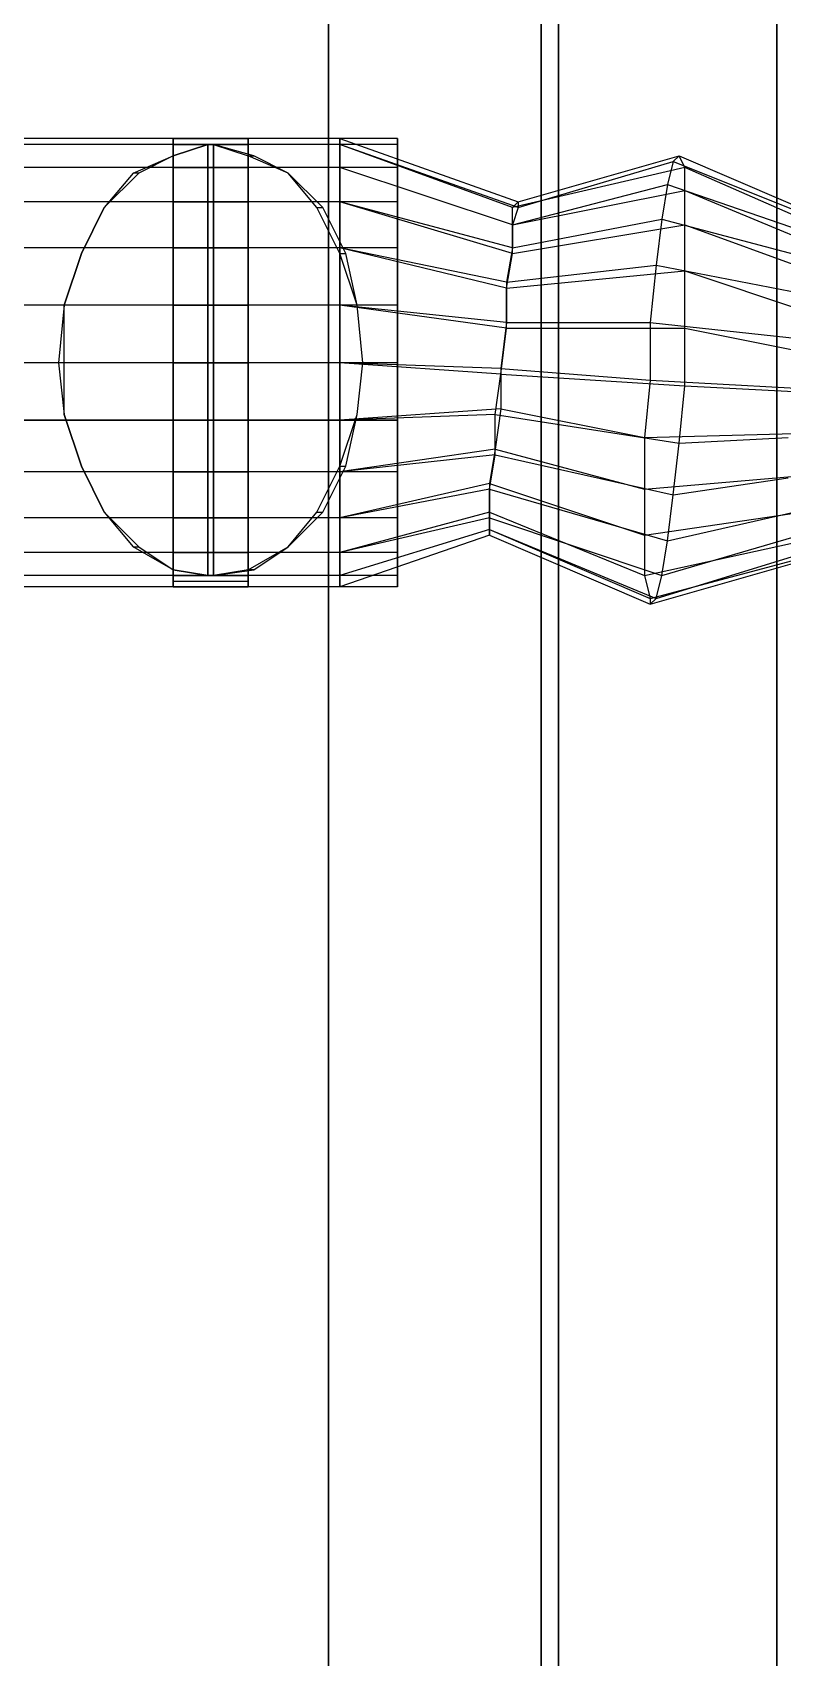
# Model space of a CAD drawing. Header units: metres. Extents: x 114 to 218, y 8 to 180.
# Drawn here: x 188.408 to 190.415, y 132.781 to 137.13 of the extents above; entities that cross this region are included whole.
import ezdxf

# ---------------------------------------------------------------- set-up
doc = ezdxf.new("R2010")
doc.units = ezdxf.units.M
doc.header["$MEASUREMENT"] = 0
for name, color, linetype in [('M-SA2S-Damp', 7, 'Continuous'), ('M-SA2S-Flex', 7, 'Continuous'), ('M-SA2S-Round', 7, 'Continuous'), ('S-3D-BEAM', 7, 'Continuous')]:
    doc.layers.add(name, color=color, linetype=linetype)

msp = doc.modelspace()

# ---------------------------------------------------------------- linework, layer by layer
at = {"layer": 'M-SA2S-Damp', "color": 1, "true_color": 0xff0000}
for points in [[(188.785, 136.8307), (188.785, 136.8461), (188.985, 136.8461), (188.985, 136.8307), (188.985, 136.7691), (188.785, 136.7691), (188.785, 136.8307), (188.985, 136.8307), (188.985, 136.8461)], [(188.785, 136.8461), (188.785, 136.8307), (188.985, 136.8307), (188.985, 136.7691)], [(188.785, 136.8307), (188.785, 136.8461), (188.785, 136.8307), (188.785, 136.7691)], [(188.985, 136.8461), (188.785, 136.8461)], [(188.785, 136.8461), (188.785, 136.8461)], [(188.785, 136.8461), (188.785, 136.8461)], [(188.8773, 136.8307), (188.8773, 135.677), (188.785, 135.6924), (188.8773, 135.677), (188.8773, 136.8307), (188.785, 136.7999), (188.8773, 136.8307)], [(188.785, 136.8307), (188.785, 136.7691), (188.985, 136.7691), (188.985, 136.6768), (188.785, 136.6768), (188.785, 136.7691)], [(188.785, 136.8307), (188.785, 136.7691), (188.985, 136.7691), (188.985, 136.8307), (188.785, 136.8307)], [(188.785, 136.8307), (188.985, 136.8307)], [(188.785, 136.8307), (188.785, 136.8307)], [(188.785, 136.8307), (188.785, 136.8307)], [(188.785, 136.8307), (188.785, 136.8307)], [(188.785, 136.8307), (188.785, 136.8307)], [(188.8773, 135.677), (188.8773, 135.677), (188.8773, 136.8307), (188.8773, 136.8307)], [(188.8773, 136.8307), (188.8773, 136.8307)], [(188.8773, 136.8307), (188.8773, 136.8307), (188.8773, 136.8307), (188.8927, 136.8307), (188.8773, 136.8307), (188.8773, 135.677), (188.8927, 135.677), (188.8927, 136.8307), (188.8927, 135.677), (188.8773, 135.677), (188.8773, 135.677), (188.8773, 136.8307), (188.8773, 135.677), (188.8773, 136.8307)], [(188.8773, 136.8307), (188.8773, 136.8307), (188.8773, 135.677), (188.8773, 136.8307), (188.8773, 135.677), (188.8773, 136.8307)], [(188.8773, 136.8307), (188.8773, 136.8307)], [(188.8773, 136.8307), (188.8773, 136.8307)], [(188.8773, 136.8307), (188.8773, 136.8307)], [(188.8773, 136.8307), (188.8773, 136.8307)], [(188.8773, 136.8307), (188.8773, 136.8307)], [(188.8773, 136.8307), (188.8773, 136.8307)], [(188.8773, 136.8307), (188.8773, 136.8307)], [(188.8927, 136.8307), (188.985, 136.7999), (189.0004, 136.7999), (188.8927, 136.8307)], [(188.8927, 135.677), (188.8927, 135.677), (188.8927, 136.8307), (188.8927, 135.677)], [(188.8927, 136.8307), (188.8927, 136.8307)], [(188.8927, 136.8307), (188.8927, 136.8307)], [(188.8927, 136.8307), (188.8927, 136.8307), (188.8927, 135.677), (188.8927, 136.8307), (188.8927, 135.677), (188.8927, 136.8307), (188.8927, 135.677)], [(188.8927, 136.8307), (188.8927, 136.8307)], [(188.8927, 136.8307), (188.8927, 136.8307)], [(188.8927, 136.8307), (188.8927, 136.8307)], [(188.8927, 136.8307), (188.8927, 136.8307)], [(188.8927, 136.8307), (188.8927, 136.8307)], [(188.8927, 136.8307), (188.8927, 136.8307)], [(188.8927, 136.8307), (188.8927, 136.8307)], [(188.985, 136.7691), (188.985, 136.8307), (188.985, 136.8461), (188.985, 136.8307)], [(188.985, 136.8461), (188.985, 136.8461)], [(188.985, 136.8461), (188.985, 136.8461)], [(188.985, 136.8307), (188.985, 136.8307)], [(188.985, 136.8307), (188.985, 136.8307)], [(188.985, 136.8307), (188.985, 136.8307)], [(188.985, 136.8307), (188.985, 136.8307)], [(188.6773, 136.7538), (188.785, 136.7999), (188.6927, 136.7538), (188.6773, 136.7538)], [(188.785, 136.7999), (188.785, 136.7999)], [(188.985, 136.7691), (188.985, 136.6768), (188.785, 136.6768), (188.785, 136.7691)], [(188.785, 136.7691), (188.785, 136.6768), (188.985, 136.6768), (188.985, 136.7691)], [(188.785, 136.6768), (188.785, 136.7691), (188.985, 136.7691), (188.985, 136.6768), (188.785, 136.6768)], [(188.785, 136.7691), (188.785, 136.7691)], [(188.785, 136.7691), (188.785, 136.7691)], [(188.785, 136.7691), (188.785, 136.7691)], [(188.785, 136.7691), (188.785, 136.7691)], [(189.0004, 135.6924), (188.985, 135.6924), (188.8927, 135.677), (189.0004, 135.6924), (189.0926, 135.754), (189.1849, 135.8462), (189.2464, 135.9693), (189.2772, 136.1077), (189.2926, 136.2462), (189.2772, 136.4), (189.2464, 136.5384), (189.1849, 136.6615), (189.0926, 136.7538), (189.0004, 136.7999)], [(188.985, 135.6924), (189.0926, 135.754), (189.1695, 135.8462), (189.2311, 135.9693), (189.2772, 136.1077), (189.2926, 136.2462), (189.2772, 136.4), (189.2311, 136.5384), (189.1695, 136.6615), (189.0926, 136.7538), (188.985, 136.7999)], [(188.985, 136.7999), (188.985, 136.7999)], [(188.985, 136.7691), (188.985, 136.7691)], [(188.985, 136.7691), (188.985, 136.7691)], [(188.985, 136.7691), (188.985, 136.7691)], [(188.985, 136.7691), (188.985, 136.7691)], [(189.0004, 136.7999), (189.0004, 136.7999)], [(188.6773, 136.7538), (188.6004, 136.6615), (188.5389, 136.5384), (188.4927, 136.4), (188.4774, 136.2462)], [(188.6927, 135.754), (188.6004, 135.8462), (188.5389, 135.9693), (188.4927, 136.1077), (188.4927, 136.2462), (188.4927, 136.4), (188.5389, 136.5384), (188.6004, 136.6615), (188.6927, 136.7538)], [(188.6773, 136.7538), (188.6773, 136.7538)], [(188.6927, 136.7538), (188.6927, 136.7538)], [(189.0926, 136.7538), (189.0926, 136.7538)], [(189.0926, 136.7538), (189.0926, 136.7538)], [(188.785, 135.8309), (188.785, 135.9539), (188.785, 136.0923), (188.785, 136.2462), (188.785, 136.4), (188.785, 136.5538), (188.785, 136.6768)], [(188.785, 136.6768), (188.785, 136.5538), (188.785, 136.4), (188.785, 136.2462), (188.785, 136.0923), (188.785, 135.9539), (188.785, 135.8309)], [(188.785, 136.4), (188.785, 136.5538), (188.785, 136.6768), (188.785, 136.5538), (188.785, 136.4), (188.785, 136.2462), (188.785, 136.0923), (188.785, 135.9539), (188.785, 135.8309), (188.785, 135.9539), (188.785, 136.0923), (188.785, 136.2462), (188.785, 136.4)], [(188.785, 136.6768), (188.785, 136.6768)], [(188.785, 136.6768), (188.785, 136.6768)], [(188.785, 136.6768), (188.785, 136.6768)], [(188.785, 136.6768), (188.785, 136.6768)], [(188.985, 135.8309), (188.985, 135.9539), (188.985, 136.0923), (188.985, 136.2462), (188.985, 136.4), (188.985, 136.5538), (188.985, 136.6768)], [(188.985, 136.6768), (188.985, 136.5538), (188.985, 136.4), (188.985, 136.2462), (188.985, 136.0923), (188.985, 135.9539), (188.985, 135.8309), (188.985, 135.9539), (188.985, 136.0923), (188.985, 136.2462), (188.985, 136.4), (188.985, 136.5538), (188.985, 136.6768), (188.985, 136.5538), (188.985, 136.4)], [(188.985, 136.6768), (188.985, 136.6768)], [(188.985, 136.6768), (188.985, 136.6768)], [(188.985, 136.6768), (188.985, 136.6768)], [(188.985, 136.6768), (188.985, 136.6768)], [(188.6004, 136.6615), (188.6004, 136.6615)], [(188.6004, 136.6615), (188.6004, 136.6615)], [(188.6004, 136.6615), (188.6004, 136.6615)], [(189.1695, 136.6615), (189.1849, 136.6615)], [(189.1695, 136.6615), (189.1695, 136.6615)], [(189.1849, 136.6615), (189.1849, 136.6615)], [(188.985, 136.5538), (188.785, 136.5538)], [(188.985, 136.5538), (188.785, 136.5538)], [(188.785, 136.5538), (188.985, 136.5538)], [(188.785, 136.5538), (188.985, 136.5538)], [(188.785, 136.5538), (188.785, 136.5538)], [(188.785, 136.5538), (188.785, 136.5538)], [(188.785, 136.5538), (188.785, 136.5538)], [(188.985, 136.5538), (188.985, 136.5538)], [(188.985, 136.5538), (188.985, 136.5538)], [(188.985, 136.5538), (188.985, 136.5538)], [(188.5389, 136.5384), (188.5389, 136.5384)], [(188.5389, 136.5384), (188.5389, 136.5384)], [(189.2311, 136.5384), (189.2464, 136.5384)], [(189.2311, 136.5384), (189.2311, 136.5384)], [(189.2464, 136.5384), (189.2464, 136.5384)], [(188.4927, 136.4), (188.4927, 136.4)], [(188.4927, 136.4), (188.4927, 136.4)], [(188.985, 136.4), (188.785, 136.4)], [(188.985, 136.4), (188.785, 136.4)], [(188.785, 136.4), (188.985, 136.4)], [(188.785, 136.4), (188.985, 136.4)], [(188.785, 136.4), (188.785, 136.4)], [(188.785, 136.4), (188.785, 136.4)], [(188.785, 136.4), (188.785, 136.4)], [(188.785, 136.4), (188.785, 136.4)], [(188.985, 136.4), (188.985, 136.2462), (188.985, 136.0923), (188.985, 135.9539), (188.985, 135.8309)], [(188.985, 136.4), (188.985, 136.4)], [(188.985, 136.4), (188.985, 136.4)], [(188.985, 136.4), (188.985, 136.4)], [(188.985, 136.4), (188.985, 136.4)], [(189.2772, 136.4), (189.2772, 136.4)], [(189.2772, 136.4), (189.2772, 136.4)], [(188.4927, 136.2462), (188.4774, 136.2462), (188.4927, 136.1077), (188.5389, 135.9693), (188.6004, 135.8462), (188.6773, 135.754)], [(188.4774, 136.2462), (188.4774, 136.2462)], [(188.4927, 136.2462), (188.4927, 136.2462)], [(188.785, 136.2462), (188.985, 136.2462)], [(188.985, 136.2462), (188.785, 136.2462)], [(188.785, 136.2462), (188.985, 136.2462)], [(188.785, 136.2462), (188.985, 136.2462)], [(188.785, 136.2462), (188.785, 136.2462)], [(188.785, 136.2462), (188.785, 136.2462)], [(188.785, 136.2462), (188.785, 136.2462)], [(188.785, 136.2462), (188.785, 136.2462)], [(188.985, 136.2462), (188.985, 136.2462)], [(188.985, 136.2462), (188.985, 136.2462)], [(188.985, 136.2462), (188.985, 136.2462)], [(188.985, 136.2462), (188.985, 136.2462)], [(189.2926, 136.2462), (189.2926, 136.2462)], [(189.2926, 136.2462), (189.2926, 136.2462)], [(188.4927, 136.1077), (188.4927, 136.1077)], [(188.4927, 136.1077), (188.4927, 136.1077)], [(188.4927, 136.1077), (188.4927, 136.1077)], [(188.785, 136.0923), (188.985, 136.0923)], [(188.785, 136.0923), (188.985, 136.0923)], [(188.785, 136.0923), (188.985, 136.0923)], [(188.785, 136.0923), (188.985, 136.0923)], [(188.785, 136.0923), (188.785, 136.0923)], [(188.785, 136.0923), (188.785, 136.0923)], [(188.785, 136.0923), (188.785, 136.0923)], [(188.785, 136.0923), (188.785, 136.0923)], [(188.985, 136.0923), (188.985, 136.0923)], [(188.985, 136.0923), (188.985, 136.0923)], [(188.985, 136.0923), (188.985, 136.0923)], [(188.985, 136.0923), (188.985, 136.0923)], [(189.2772, 136.1077), (189.2772, 136.1077)], [(189.2772, 136.1077), (189.2772, 136.1077)], [(188.5389, 135.9693), (188.5389, 135.9693)], [(188.5389, 135.9693), (188.5389, 135.9693)], [(188.785, 135.9539), (188.985, 135.9539)], [(188.785, 135.9539), (188.985, 135.9539)], [(188.785, 135.9539), (188.985, 135.9539)], [(188.785, 135.9539), (188.985, 135.9539)], [(188.785, 135.9539), (188.785, 135.9539)], [(188.785, 135.9539), (188.785, 135.9539)], [(188.785, 135.9539), (188.785, 135.9539)], [(188.985, 135.9539), (188.985, 135.9539)], [(188.985, 135.9539), (188.985, 135.9539)], [(188.985, 135.9539), (188.985, 135.9539)], [(189.2311, 135.9693), (189.2464, 135.9693)], [(189.2311, 135.9693), (189.2311, 135.9693)], [(189.2464, 135.9693), (189.2464, 135.9693)], [(188.6004, 135.8462), (188.6004, 135.8462)], [(188.6004, 135.8462), (188.6004, 135.8462)], [(188.985, 135.7386), (188.985, 135.8309), (188.785, 135.8309), (188.785, 135.7386)], [(188.785, 135.7386), (188.785, 135.8309), (188.985, 135.8309), (188.985, 135.7386)], [(188.785, 135.8309), (188.785, 135.7386), (188.985, 135.7386), (188.985, 135.8309), (188.785, 135.8309)], [(188.785, 135.7386), (188.785, 135.8309), (188.985, 135.8309), (188.985, 135.7386)], [(188.785, 135.8309), (188.785, 135.8309)], [(188.785, 135.8309), (188.785, 135.8309)], [(188.785, 135.8309), (188.785, 135.8309)], [(188.785, 135.8309), (188.785, 135.8309)], [(188.985, 135.8309), (188.985, 135.8309)], [(188.985, 135.8309), (188.985, 135.8309)], [(188.985, 135.8309), (188.985, 135.8309)], [(188.985, 135.8309), (188.985, 135.8309)], [(189.1695, 135.8462), (189.1849, 135.8462)], [(189.1695, 135.8462), (189.1695, 135.8462)], [(189.1849, 135.8462), (189.1849, 135.8462)], [(188.785, 135.6924), (188.6773, 135.754), (188.6927, 135.754), (188.785, 135.6924)], [(188.6773, 135.754), (188.6773, 135.754)], [(188.6927, 135.754), (188.6927, 135.754)], [(188.785, 135.677), (188.785, 135.6617), (188.985, 135.6617), (188.985, 135.677), (188.985, 135.7386), (188.785, 135.7386), (188.785, 135.677), (188.985, 135.677), (188.985, 135.6617)], [(188.785, 135.6617), (188.785, 135.677), (188.985, 135.677), (188.985, 135.7386), (188.785, 135.7386), (188.785, 135.677)], [(188.785, 135.7386), (188.785, 135.677), (188.985, 135.677), (188.985, 135.7386)], [(188.785, 135.677), (188.785, 135.7386), (188.985, 135.7386), (188.985, 135.677), (188.785, 135.677)], [(188.785, 135.7386), (188.785, 135.7386)], [(188.785, 135.7386), (188.785, 135.7386)], [(188.785, 135.7386), (188.785, 135.7386)], [(188.785, 135.7386), (188.785, 135.7386)], [(188.985, 135.7386), (188.985, 135.7386)], [(188.985, 135.7386), (188.985, 135.7386)], [(188.985, 135.7386), (188.985, 135.7386)], [(188.985, 135.7386), (188.985, 135.7386)], [(189.0926, 135.754), (189.0926, 135.754)], [(189.0926, 135.754), (189.0926, 135.754)], [(189.0926, 135.754), (189.0926, 135.754)], [(188.785, 135.6924), (188.785, 135.6924)], [(188.785, 135.6924), (188.785, 135.6924)], [(188.785, 135.677), (188.785, 135.6463), (188.785, 135.677)], [(188.785, 135.677), (188.785, 135.677)], [(188.785, 135.677), (188.785, 135.677)], [(188.785, 135.677), (188.785, 135.677)], [(188.785, 135.677), (188.785, 135.677)], [(188.8773, 135.677), (188.8773, 135.677)], [(188.8773, 135.677), (188.8773, 135.677)], [(188.8773, 135.677), (188.8773, 135.677)], [(188.8773, 135.677), (188.8773, 135.677)], [(188.8773, 135.677), (188.8773, 135.677)], [(188.8773, 135.677), (188.8773, 135.677)], [(188.8773, 135.677), (188.8773, 135.677)], [(188.8773, 135.677), (188.8773, 135.677)], [(188.8773, 135.677), (188.8773, 135.677)], [(188.8927, 135.677), (188.8927, 135.677)], [(188.8927, 135.677), (188.8927, 135.677)], [(188.8927, 135.677), (188.8927, 135.677)], [(188.8927, 135.677), (188.8927, 135.677)], [(188.8927, 135.677), (188.8927, 135.677)], [(188.8927, 135.677), (188.8927, 135.677)], [(188.985, 135.6924), (188.985, 135.6924)], [(188.985, 135.677), (188.985, 135.6463), (188.985, 135.677)], [(188.985, 135.677), (188.985, 135.677)], [(188.985, 135.677), (188.985, 135.677)], [(188.985, 135.677), (188.985, 135.677)], [(188.985, 135.677), (188.985, 135.677)], [(189.0004, 135.6924), (189.0004, 135.6924)], [(188.785, 135.6617), (188.785, 135.6617)], [(188.785, 135.6463), (188.985, 135.6463)], [(188.785, 135.6463), (188.785, 135.6463)], [(188.985, 135.6617), (188.985, 135.6617)], [(188.985, 135.6463), (188.985, 135.6463)]]:
    msp.add_lwpolyline(points, dxfattribs=at)
at = {"layer": 'M-SA2S-Flex', "color": 5, "true_color": 0x0000ff}
for points in [[(189.2311, 136.8461), (189.7079, 136.6768)], [(189.2311, 136.0923), (189.2311, 135.9539), (189.2311, 135.8309), (189.2311, 135.7386), (189.2311, 135.677), (189.2311, 135.6463), (189.2311, 135.677), (189.2311, 135.7386), (189.2311, 135.8309), (189.2311, 135.9539), (189.2311, 136.0923), (189.2311, 136.2462), (189.2311, 136.4), (189.2311, 136.5538), (189.2311, 136.6768), (189.2311, 136.7691), (189.2311, 136.8307), (189.2311, 136.8461), (189.2311, 136.8307), (189.2311, 136.7691), (189.2311, 136.6768), (189.2311, 136.5538), (189.2311, 136.4), (189.2311, 136.2462), (189.2311, 136.0923)], [(189.2311, 136.8461), (189.2311, 136.8461)], [(189.7079, 136.6615), (189.2311, 136.8307)], [(189.6925, 136.6615), (189.2311, 136.8307)], [(189.2311, 136.8307), (189.2311, 136.8307)], [(189.2311, 136.8307), (189.2311, 136.8307)], [(189.6925, 136.6153), (189.2311, 136.7691)], [(189.6925, 136.6153), (189.2311, 136.7691)], [(189.2311, 136.7691), (189.2311, 136.7691)], [(189.2311, 136.7691), (189.2311, 136.7691)], [(190.154, 136.7691), (189.6925, 136.6615), (189.7079, 136.6768), (190.1386, 136.7999), (190.1232, 136.7845), (190.5847, 136.5999)], [(189.7079, 136.6768), (189.7079, 136.6615), (190.1232, 136.7845)], [(190.1232, 136.7845), (190.1078, 136.723), (190.6001, 136.5538)], [(190.1232, 136.7845), (190.1232, 136.7845)], [(190.5385, 136.5999), (190.154, 136.7691), (190.1386, 136.7999), (190.5693, 136.6153), (190.5847, 136.5999), (191.0461, 136.6922)], [(190.1386, 136.7999), (190.1386, 136.7999)], [(190.154, 136.7076), (190.154, 136.7691)], [(190.154, 136.7691), (190.154, 136.7691)], [(189.7079, 136.6615), (189.6925, 136.6153), (190.1078, 136.723)], [(190.1078, 136.723), (190.0924, 136.6307), (190.6154, 136.4923)], [(190.1078, 136.723), (190.1078, 136.723)], [(189.6925, 136.5538), (189.2311, 136.6768)], [(189.6925, 136.5384), (189.2311, 136.6768)], [(189.2311, 136.6768), (189.2311, 136.6768)], [(189.2311, 136.6768), (189.2311, 136.6768)], [(189.6925, 136.5384), (189.6925, 136.6153), (190.154, 136.7076)], [(189.7079, 136.6768), (189.7079, 136.6768)], [(190.154, 136.6153), (190.154, 136.7076), (190.5231, 136.5538)], [(190.154, 136.7076), (190.154, 136.7076)], [(189.6925, 136.6153), (189.6925, 136.6615)], [(189.6925, 136.6615), (189.6925, 136.6615)], [(189.7079, 136.6615), (189.7079, 136.6615)], [(189.6771, 136.4461), (189.6925, 136.5384), (190.154, 136.6153)], [(189.6925, 136.6153), (189.6925, 136.5538), (190.0924, 136.6307)], [(189.6925, 136.6153), (189.6925, 136.6153)], [(189.6925, 136.6153), (189.6925, 136.6153)], [(190.0924, 136.6307), (190.0771, 136.5076), (190.6308, 136.4)], [(190.0924, 136.6307), (190.0924, 136.6307)], [(190.154, 136.4923), (190.154, 136.6153), (190.4924, 136.4923)], [(190.154, 136.6153), (190.154, 136.6153)], [(189.6771, 136.4615), (189.2311, 136.5538)], [(189.6771, 136.4461), (189.2311, 136.5538)], [(189.2311, 136.5538), (189.2311, 136.5538)], [(189.2311, 136.5538), (189.2311, 136.5538)], [(189.6925, 136.5538), (189.6771, 136.4615), (190.0771, 136.5076)], [(189.6925, 136.5538), (189.6925, 136.5538)], [(189.6925, 136.5384), (189.6925, 136.5384)], [(190.0771, 136.5076), (190.0617, 136.3538), (190.6308, 136.2923)], [(190.0771, 136.5076), (190.0771, 136.5076)], [(189.6771, 136.3385), (189.6771, 136.4461), (190.154, 136.4923)], [(189.6771, 136.4615), (189.6771, 136.3538), (190.0617, 136.3538)], [(189.6771, 136.4615), (189.6771, 136.4615)], [(190.154, 136.3385), (190.154, 136.4923), (190.477, 136.3846)], [(190.154, 136.4923), (190.154, 136.4923)], [(189.6771, 136.4461), (189.6771, 136.4461)], [(189.6771, 136.3538), (189.2311, 136.4)], [(189.6771, 136.3385), (189.2311, 136.4)], [(189.2311, 136.4), (189.2311, 136.4)], [(189.2311, 136.4), (189.2311, 136.4)], [(189.6771, 136.3538), (189.6618, 136.2308), (190.0617, 136.2)], [(189.6618, 136.2154), (189.6771, 136.3385), (190.154, 136.3385)], [(189.6771, 136.3538), (189.6771, 136.3538)], [(189.6771, 136.3385), (189.6771, 136.3385)], [(190.0617, 136.3538), (190.0617, 136.2), (190.6154, 136.1693)], [(190.0617, 136.3538), (190.0617, 136.3538)], [(190.154, 136.1846), (190.154, 136.3385), (190.4616, 136.2769)], [(190.154, 136.3385), (190.154, 136.3385)], [(189.6618, 136.2308), (189.2311, 136.2462)], [(189.6618, 136.2154), (189.2311, 136.2462)], [(189.2311, 136.2462), (189.2311, 136.2462)], [(189.2311, 136.2462), (189.2311, 136.2462)], [(189.6464, 136.1077), (189.6618, 136.2154), (190.154, 136.1846)], [(189.6618, 136.2308), (189.6618, 136.1231), (190.0463, 136.0462)], [(189.6618, 136.2308), (189.6618, 136.2308)], [(189.6618, 136.2154), (189.6618, 136.2154)], [(190.0617, 136.2), (190.0463, 136.0462), (190.6154, 136.0616)], [(190.0617, 136.2), (190.0617, 136.2)], [(190.1386, 136.0308), (190.154, 136.1846), (190.4462, 136.1693)], [(190.154, 136.1846), (190.154, 136.1846)], [(189.6618, 136.1231), (189.2311, 136.0923)], [(189.6618, 136.1231), (189.6464, 136.0154), (190.0463, 135.9078)], [(189.6618, 136.1231), (189.6618, 136.1231)], [(189.6464, 136.1077), (189.2311, 136.0923)], [(189.2311, 136.0923), (189.2311, 136.0923)], [(189.2311, 136.0923), (189.2311, 136.0923)], [(189.6464, 136), (189.6464, 136.1077), (190.1386, 136.0308)], [(189.6464, 136.1077), (189.6464, 136.1077)], [(190.0463, 136.0462), (190.0463, 135.9078), (190.5847, 135.9539)], [(190.0463, 136.0462), (190.0463, 136.0462)], [(190.1232, 135.8924), (190.1386, 136.0308), (190.4308, 136.0462)], [(190.1386, 136.0308), (190.1386, 136.0308)], [(189.6464, 136.0154), (189.2311, 135.9539)], [(189.6464, 136), (189.2311, 135.9539)], [(189.6464, 136.0154), (189.631, 135.9231), (190.0463, 135.7847)], [(189.631, 135.9078), (189.6464, 136), (190.1232, 135.8924)], [(189.6464, 136.0154), (189.6464, 136.0154)], [(189.6464, 136), (189.6464, 136)], [(189.2311, 135.9539), (189.2311, 135.9539)], [(189.2311, 135.9539), (189.2311, 135.9539)], [(190.1078, 135.7693), (190.1232, 135.8924), (190.4308, 135.9385)], [(189.631, 135.9231), (189.2311, 135.8309)], [(189.631, 135.9078), (189.2311, 135.8309)], [(189.631, 135.9231), (189.631, 135.8462), (190.0463, 135.677)], [(189.631, 135.9231), (189.631, 135.9231)], [(189.631, 135.8309), (189.631, 135.9078), (190.1078, 135.7693)], [(189.631, 135.9078), (189.631, 135.9078)], [(190.0463, 135.9078), (190.0463, 135.7847), (190.5693, 135.8616)], [(190.0463, 135.9078), (190.0463, 135.9078)], [(190.1232, 135.8924), (190.1232, 135.8924)], [(189.631, 135.8462), (189.2311, 135.7386)], [(189.631, 135.8309), (189.2311, 135.7386)], [(189.2311, 135.8309), (189.2311, 135.8309)], [(189.2311, 135.8309), (189.2311, 135.8309)], [(189.631, 135.8462), (189.631, 135.8001), (190.0617, 135.6155)], [(189.631, 135.8462), (189.631, 135.8462)], [(189.631, 135.8001), (189.631, 135.8309), (190.0924, 135.677)], [(189.631, 135.8309), (189.631, 135.8309)], [(190.0924, 135.677), (190.1078, 135.7693), (190.4462, 135.8462)], [(189.631, 135.8001), (189.2311, 135.677)], [(189.631, 135.8001), (189.2311, 135.677)], [(189.631, 135.7847), (189.2311, 135.6463)], [(189.631, 135.8001), (189.631, 135.7847), (190.0617, 135.6001)], [(189.631, 135.7847), (189.631, 135.8001), (190.0771, 135.6155)], [(189.631, 135.8001), (189.631, 135.8001)], [(189.631, 135.8001), (189.631, 135.8001)], [(189.631, 135.7847), (189.631, 135.7847)], [(190.0463, 135.7847), (190.0463, 135.677), (190.5385, 135.7847)], [(190.0463, 135.7847), (190.0463, 135.7847)], [(190.0771, 135.6155), (190.0924, 135.677), (190.4616, 135.7847)], [(190.1078, 135.7693), (190.1078, 135.7693)], [(189.2311, 135.7386), (189.2311, 135.7386)], [(189.2311, 135.7386), (189.2311, 135.7386)], [(190.0463, 135.677), (190.0617, 135.6155), (190.5231, 135.7386)], [(190.0617, 135.6001), (190.0771, 135.6155), (190.477, 135.7386)], [(190.0617, 135.6155), (190.0617, 135.6001), (190.4924, 135.7232)], [(189.2311, 135.677), (189.2311, 135.677)], [(189.2311, 135.677), (189.2311, 135.677)], [(190.0463, 135.677), (190.0463, 135.677)], [(190.0924, 135.677), (190.0924, 135.677)], [(189.2311, 135.6463), (189.2311, 135.6463)], [(190.0617, 135.6155), (190.0617, 135.6155)], [(190.0617, 135.6001), (190.0617, 135.6001)], [(190.0771, 135.6155), (190.0771, 135.6155)]]:
    msp.add_lwpolyline(points, dxfattribs=at)
at = {"layer": 'M-SA2S-Round', "color": 5, "true_color": 0x0000ff}
for points in [[(189.3849, 136.8461), (189.3849, 136.8307), (188.1851, 136.8307), (188.1851, 136.8461)], [(189.3849, 136.8307), (189.3849, 136.8461), (188.1851, 136.8461), (188.1851, 136.8307)], [(189.3849, 136.8307), (189.3849, 136.7691), (188.1851, 136.7691), (188.1851, 136.8307)], [(189.3849, 136.7691), (189.3849, 136.8307), (188.1851, 136.8307), (188.1851, 136.7691)], [(189.3849, 136.8461), (189.3849, 136.8461)], [(189.3849, 136.8307), (189.3849, 136.8307)], [(189.3849, 136.8307), (189.3849, 136.8307)], [(189.3849, 136.7691), (189.3849, 136.6768), (188.1851, 136.6768), (188.1851, 136.7691)], [(189.3849, 136.6768), (189.3849, 136.7691), (188.1851, 136.7691), (188.1851, 136.6768)], [(189.3849, 136.7691), (189.3849, 136.7691)], [(189.3849, 136.7691), (189.3849, 136.7691)], [(189.3849, 136.6768), (189.3849, 136.5538), (188.1851, 136.5538), (188.1851, 136.6768)], [(189.3849, 136.5538), (189.3849, 136.6768), (188.1851, 136.6768), (188.1851, 136.5538)], [(189.3849, 136.6768), (189.3849, 136.6768)], [(189.3849, 136.6768), (189.3849, 136.6768)], [(189.3849, 136.5538), (189.3849, 136.4), (188.1851, 136.4), (188.1851, 136.5538)], [(189.3849, 136.4), (189.3849, 136.5538), (188.1851, 136.5538), (188.1851, 136.4)], [(189.3849, 136.5538), (189.3849, 136.5538)], [(189.3849, 136.5538), (189.3849, 136.5538)], [(189.3849, 136.4), (189.3849, 136.2462), (188.1851, 136.2462), (188.1851, 136.4)], [(189.3849, 136.2462), (189.3849, 136.4), (188.1851, 136.4), (188.1851, 136.2462)], [(189.3849, 136.4), (189.3849, 136.4)], [(189.3849, 136.4), (189.3849, 136.4)], [(189.3849, 136.0923), (189.3849, 136.2462), (188.1851, 136.2462), (188.1851, 136.0923)], [(189.3849, 136.2462), (189.3849, 136.0923)], [(189.3849, 136.2462), (189.3849, 136.2462)], [(189.3849, 136.2462), (189.3849, 136.2462)], [(189.3849, 135.9539), (189.3849, 136.0923), (188.1851, 136.0923), (188.1851, 135.9539)], [(189.3849, 136.0923), (189.3849, 135.9539), (188.1851, 135.9539), (188.1851, 136.0923), (189.3849, 136.0923)], [(189.3849, 136.0923), (189.3849, 136.0923)], [(189.3849, 136.0923), (189.3849, 136.0923)], [(189.3849, 135.8309), (189.3849, 135.9539), (188.1851, 135.9539), (188.1851, 135.8309)], [(189.3849, 135.9539), (189.3849, 135.8309), (188.1851, 135.8309), (188.1851, 135.9539)], [(189.3849, 135.9539), (189.3849, 135.9539)], [(189.3849, 135.9539), (189.3849, 135.9539)], [(189.3849, 135.7386), (189.3849, 135.8309), (188.1851, 135.8309), (188.1851, 135.7386)], [(189.3849, 135.8309), (189.3849, 135.7386), (188.1851, 135.7386), (188.1851, 135.8309)], [(189.3849, 135.8309), (189.3849, 135.8309)], [(189.3849, 135.8309), (189.3849, 135.8309)], [(189.3849, 135.677), (189.3849, 135.7386), (188.1851, 135.7386), (188.1851, 135.677)], [(189.3849, 135.7386), (189.3849, 135.677), (188.1851, 135.677), (188.1851, 135.7386)], [(189.3849, 135.7386), (189.3849, 135.7386)], [(189.3849, 135.7386), (189.3849, 135.7386)], [(189.3849, 135.6463), (189.3849, 135.677), (188.1851, 135.677), (188.1851, 135.6463)], [(189.3849, 135.677), (189.3849, 135.6463), (188.1851, 135.6463), (188.1851, 135.677)], [(189.3849, 135.677), (189.3849, 135.677)], [(189.3849, 135.677), (189.3849, 135.677)], [(189.3849, 135.6463), (189.3849, 135.6463)]]:
    msp.add_lwpolyline(points, dxfattribs=at)
at = {"layer": 'S-3D-BEAM', "color": 4, "true_color": 0x00ffff}
for points in [[(189.2003, 162.0105), (190.4001, 162.0105), (190.4001, 162.0105), (190.4001, 107.8361), (189.2003, 107.8361), (189.2003, 162.0105)], [(189.2003, 107.8361), (189.2003, 162.0105), (189.2003, 107.8361)], [(189.7694, 162.0105), (189.2003, 162.0105), (189.2003, 162.0105), (189.2003, 107.8361), (189.7694, 107.8361), (189.7694, 162.0105)], [(189.2003, 162.0105), (189.7694, 162.0105), (189.7694, 162.0105), (189.7694, 107.8361), (189.2003, 107.8361), (189.2003, 162.0105)], [(189.2003, 107.8361), (189.2003, 162.0105), (189.2003, 107.8361)], [(190.4001, 162.0105), (189.2003, 162.0105), (189.2003, 162.0105), (189.2003, 107.8361), (190.4001, 107.8361), (190.4001, 162.0105)], [(189.8156, 162.0105), (190.4001, 162.0105), (189.8156, 162.0105), (189.8156, 162.0105), (189.8156, 107.8361), (190.4001, 107.8361), (190.4001, 162.0105), (190.4001, 162.0105), (189.2003, 162.0105), (189.7694, 162.0105)], [(189.7694, 107.8361), (189.7694, 162.0105), (189.7694, 107.8361)], [(189.8156, 162.0105), (190.4001, 162.0105), (190.4001, 162.0105), (190.4001, 107.8361), (189.8156, 107.8361), (189.8156, 162.0105)], [(189.8156, 107.8361), (189.8156, 162.0105), (189.8156, 107.8361)], [(190.4001, 107.8361), (190.4001, 162.0105), (190.4001, 107.8361)], [(190.4001, 107.8361), (190.4001, 162.0105), (190.4001, 107.8361)]]:
    msp.add_lwpolyline(points, dxfattribs=at)

doc.saveas('drawing.dxf')
